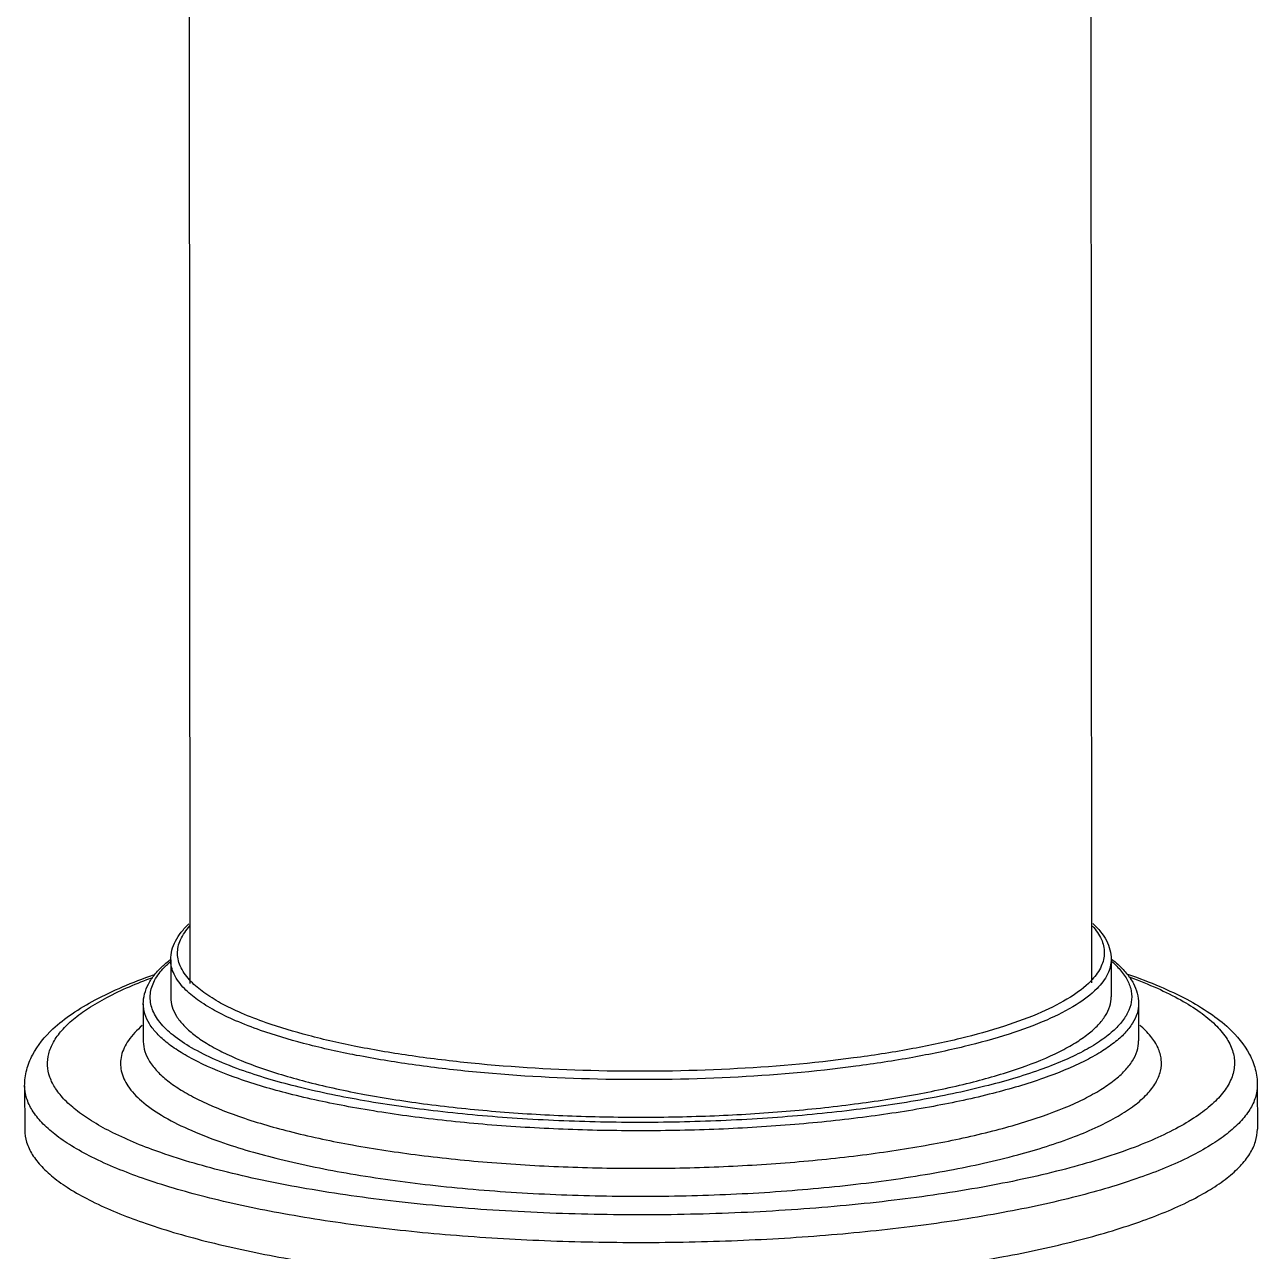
# Model space of a CAD drawing. Extents: x 9520 to 10292, y -16148 to -15602.
# Drawn here: x 10101.7 to 10160.1, y -15951.4 to -15893.3 of the extents above; entities that cross this region are included whole.
import ezdxf

# ---------------------------------------------------------------- set-up
doc = ezdxf.new("R2010")
doc.units = 0
doc.header["$MEASUREMENT"] = 0
doc.layers.get('0').update_dxf_attribs({"linetype": 'CONTINUOUS'})

# ---------------------------------------------------------------- blocks, each defined once
blk = doc.blocks.new('ZF65555')
at = {"color": 7, "linetype": 'Continuous'}
for p, q in [((9901.784, -16442.61), (9898.716, -16325.687)), ((9937.321, -16441.677), (9935.124, -16357.928)), ((9938.062, -16440.744), (9938.055, -16440.739)), ((9938.062, -16440.729), (9938.101, -16442.208)), ((9938.102, -16440.737), (9938.095, -16440.732)), ((9900.966, -16441.702), (9900.964, -16441.704)), ((9900.995, -16441.702), (9901.033, -16443.18)), ((9900.998, -16441.706), (9900.995, -16441.708)), ((9939.187, -16442.44), (9939.226, -16443.919)), ((9899.961, -16443.47), (9899.999, -16444.948)), ((9943.95, -16445.536), (9943.996, -16447.276)), ((9895.367, -16446.811), (9895.412, -16448.551))]:
    blk.add_line(p, q, dxfattribs=at)
for centre, radius, start, end in [((9935.562, -16443.88), 3.973, 50.1333, 51.0869), ((9936.239, -16443.134), 2.966, 43.8223, 45.1671), ((9903.66, -16444.722), 3.979, 131.8304, 132.9119), ((9907.863, -16461.324), 20.368, 111.6929, 111.9043), ((9908.591, -16464.006), 23.213, 110.6503, 110.8732), ((9903.801, -16440.519), 2.829, 223.8317, 225.6259)]:
    blk.add_arc(centre, radius, start, end, dxfattribs=at)
for points, knots in [([(9937.286, -16441.603), (9937.436, -16441.439), (9937.629, -16441.173), (9937.765, -16440.78), (9937.796, -16440.496), (9937.76, -16440.214), (9937.618, -16439.828), (9937.42, -16439.572), (9937.267, -16439.415)], [0, 0, 0, 0, 0.271295, 0.389999, 0.50288, 0.615342, 0.732846, 1, 1, 1, 1]), ([(9938.06, -16440.728), (9938.057, -16440.602), (9938.017, -16440.346), (9937.86, -16439.981), (9937.618, -16439.637), (9937.415, -16439.432), (9937.304, -16439.332)], [0, 0, 0, 0, 0.23188, 0.47046, 0.724459, 1, 1, 1, 1]), ([(9901.677, -16440.268), (9901.571, -16440.373), (9901.379, -16440.59), (9901.156, -16440.946), (9901.018, -16441.319), (9900.993, -16441.577), (9900.996, -16441.703)], [0, 0, 0, 0, 0.275466, 0.529606, 0.768278, 1, 1, 1, 1]), ([(9901.697, -16440.373), (9901.561, -16440.533), (9901.336, -16440.862), (9901.214, -16441.44), (9901.371, -16442.01), (9901.614, -16442.326), (9901.76, -16442.478)], [0, 0, 0, 0, 0.268331, 0.499407, 0.73082, 1, 1, 1, 1]), ([(9937.55, -16441.879), (9937.707, -16441.708), (9937.908, -16441.433), (9938.045, -16441.024), (9938.064, -16440.825), (9938.062, -16440.729)], [0, 0, 0, 0, 0.539915, 0.775619, 1, 1, 1, 1]), ([(9938.375, -16440.958), (9938.353, -16440.939), (9938.265, -16440.863), (9938.173, -16440.79), (9938.102, -16440.737)], [0, 0, 0, 0, 0.243283, 1, 1, 1, 1]), ([(9935.292, -16445.188), (9935.669, -16445.044), (9936.364, -16444.753), (9937.291, -16444.263), (9938.021, -16443.755), (9938.548, -16443.23), (9938.867, -16442.682), (9938.947, -16442.109), (9938.77, -16441.549), (9938.525, -16441.233), (9938.378, -16441.081)], [0, 0, 0, 0, 0.195592, 0.364723, 0.507355, 0.625243, 0.722907, 0.809347, 0.897617, 1, 1, 1, 1]), ([(9938.33, -16441.031), (9938.312, -16441.014), (9938.241, -16440.945), (9938.167, -16440.879), (9938.109, -16440.831)], [0, 0, 0, 0, 0.242676, 1, 1, 1, 1]), ([(9939.187, -16442.44), (9939.184, -16442.307), (9939.14, -16442.035), (9938.972, -16441.647), (9938.713, -16441.282), (9938.494, -16441.064), (9938.375, -16440.958)], [0, 0, 0, 0, 0.231136, 0.46933, 0.723461, 1, 1, 1, 1]), ([(9900.964, -16441.704), (9900.94, -16441.724), (9900.847, -16441.802), (9900.758, -16441.884), (9900.694, -16441.947)], [0, 0, 0, 0, 0.256957, 1, 1, 1, 1]), ([(9900.995, -16441.703), (9900.997, -16441.801), (9901.028, -16442.001), (9901.192, -16442.409), (9901.413, -16442.676), (9901.583, -16442.84)], [0, 0, 0, 0, 0.223719, 0.459091, 1, 1, 1, 1]), ([(9934.369, -16443.309), (9934.693, -16443.185), (9935.295, -16442.935), (9936.109, -16442.519), (9936.77, -16442.088), (9937.136, -16441.767), (9937.286, -16441.603)], [0, 0, 0, 0, 0.305311, 0.573718, 0.804718, 1, 1, 1, 1]), ([(9938.652, -16448.319), (9939.289, -16448.076), (9940.183, -16447.69), (9941.246, -16447.078), (9941.873, -16446.633), (9942.37, -16446.179), (9942.736, -16445.716), (9942.966, -16445.243), (9943.052, -16444.763), (9942.987, -16444.284), (9942.775, -16443.819), (9942.426, -16443.371), (9941.945, -16442.939), (9941.335, -16442.523), (9940.293, -16441.958), (9939.414, -16441.614), (9938.789, -16441.402)], [0, 0, 0, 0, 0.175965, 0.250692, 0.316618, 0.374161, 0.42417, 0.468169, 0.508534, 0.548391, 0.590988, 0.638965, 0.69409, 0.757401, 0.82942, 1, 1, 1, 1]), ([(9942.774, -16443.329), (9942.535, -16443.117), (9941.987, -16442.715), (9941.048, -16442.193), (9939.955, -16441.715), (9939.167, -16441.437), (9938.749, -16441.303)], [0, 0, 0, 0, 0.211403, 0.447387, 0.709473, 1, 1, 1, 1]), ([(9900.694, -16441.947), (9900.58, -16442.059), (9900.374, -16442.288), (9900.134, -16442.666), (9899.986, -16443.062), (9899.957, -16443.336), (9899.961, -16443.47)], [0, 0, 0, 0, 0.276539, 0.53067, 0.768864, 1, 1, 1, 1]), ([(9900.735, -16442.026), (9900.618, -16442.157), (9900.418, -16442.421), (9900.235, -16442.861), (9900.206, -16443.31), (9900.334, -16443.75), (9900.608, -16444.171), (9901.019, -16444.573), (9901.562, -16444.96), (9902.235, -16445.328), (9903.035, -16445.678), (9904.324, -16446.138), (9906.214, -16446.631), (9908.771, -16447.09), (9911.644, -16447.425), (9914.748, -16447.625), (9917.993, -16447.684), (9921.285, -16447.601), (9924.527, -16447.376), (9927.623, -16447.018), (9930.484, -16446.537), (9933.026, -16445.948), (9934.586, -16445.457), (9935.292, -16445.188)], [0, 0, 0, 0, 0.013862, 0.025955, 0.037187, 0.048698, 0.061546, 0.076478, 0.093924, 0.114098, 0.137071, 0.162821, 0.222252, 0.291227, 0.368066, 0.450754, 0.537058, 0.624609, 0.710997, 0.793851, 0.87093, 0.94021, 1, 1, 1, 1]), ([(9900.951, -16441.807), (9900.932, -16441.825), (9900.857, -16441.896), (9900.786, -16441.97), (9900.735, -16442.026)], [0, 0, 0, 0, 0.257712, 1, 1, 1, 1]), ([(9934.595, -16443.604), (9934.923, -16443.479), (9935.532, -16443.226), (9936.356, -16442.805), (9937.027, -16442.369), (9937.398, -16442.044), (9937.55, -16441.879)], [0, 0, 0, 0, 0.305146, 0.573437, 0.804529, 1, 1, 1, 1]), ([(9938.101, -16442.208), (9938.104, -16442.333), (9938.069, -16442.596), (9937.897, -16442.979), (9937.612, -16443.354), (9937.219, -16443.721), (9936.72, -16444.081), (9935.867, -16444.577), (9935.147, -16444.888), (9934.634, -16445.083)], [0, 0, 0, 0, 0.079397, 0.165353, 0.26298, 0.375579, 0.505004, 0.652166, 1, 1, 1, 1]), ([(9900.265, -16442.427), (9899.906, -16442.571), (9899.236, -16442.863), (9898.324, -16443.343), (9897.569, -16443.839), (9896.974, -16444.346), (9896.545, -16444.866), (9896.286, -16445.4), (9896.213, -16445.946), (9896.334, -16446.486), (9896.639, -16447.003), (9897.112, -16447.497), (9897.748, -16447.971), (9898.544, -16448.424), (9899.496, -16448.854), (9901.041, -16449.42), (9903.318, -16450.028), (9906.408, -16450.595), (9909.891, -16451.01), (9913.663, -16451.261), (9917.613, -16451.339), (9921.623, -16451.242), (9925.575, -16450.971), (9929.349, -16450.537), (9931.783, -16450.128), (9932.948, -16449.894)], [0, 0, 0, 0, 0.026375, 0.049795, 0.070254, 0.087867, 0.102913, 0.115933, 0.127826, 0.139782, 0.152973, 0.16826, 0.186154, 0.206913, 0.230632, 0.257301, 0.31909, 0.391081, 0.471504, 0.558227, 0.64887, 0.740912, 0.831779, 0.918939, 1, 1, 1, 1]), ([(9900.321, -16442.317), (9899.912, -16442.473), (9899.143, -16442.791), (9898.082, -16443.324), (9897.176, -16443.893), (9896.653, -16444.322), (9896.425, -16444.545)], [0, 0, 0, 0, 0.290403, 0.552557, 0.788156, 1, 1, 1, 1]), ([(9901.822, -16442.541), (9902.065, -16442.778), (9902.7, -16443.224), (9903.867, -16443.772), (9905.34, -16444.268), (9907.093, -16444.701), (9909.093, -16445.061), (9912.13, -16445.447), (9916.228, -16445.688), (9921.265, -16445.619), (9925.439, -16445.266), (9928.599, -16444.8), (9930.734, -16444.384), (9932.645, -16443.901), (9933.826, -16443.515), (9934.369, -16443.309)], [0, 0, 0, 0, 0.030535, 0.069115, 0.115836, 0.170244, 0.231552, 0.298736, 0.445816, 0.60074, 0.751939, 0.822612, 0.888248, 0.947698, 1, 1, 1, 1]), ([(9935.519, -16445.483), (9936.062, -16445.276), (9936.823, -16444.947), (9937.726, -16444.422), (9938.254, -16444.042), (9938.67, -16443.653), (9938.971, -16443.256), (9939.153, -16442.852), (9939.191, -16442.573), (9939.187, -16442.44)], [0, 0, 0, 0, 0.34783, 0.494991, 0.624416, 0.737016, 0.834645, 0.920602, 1, 1, 1, 1]), ([(9934.634, -16445.083), (9934.02, -16445.317), (9932.673, -16445.749), (9930.486, -16446.278), (9928.032, -16446.722), (9925.371, -16447.071), (9922.568, -16447.315), (9919.692, -16447.447), (9916.813, -16447.466), (9914.001, -16447.369), (9911.325, -16447.161), (9908.852, -16446.845), (9906.639, -16446.432), (9904.741, -16445.932), (9903.389, -16445.429), (9902.511, -16444.978), (9901.993, -16444.645), (9901.581, -16444.299), (9901.278, -16443.94), (9901.086, -16443.567), (9901.037, -16443.306), (9901.033, -16443.181)], [0, 0, 0, 0, 0.056177, 0.120675, 0.192196, 0.269188, 0.349922, 0.432557, 0.515192, 0.595927, 0.67292, 0.744443, 0.808944, 0.865122, 0.912036, 0.931885, 0.949343, 0.96453, 0.977698, 0.989291, 1, 1, 1, 1]), ([(9901.583, -16442.84), (9901.832, -16443.08), (9902.481, -16443.532), (9903.67, -16444.086), (9905.169, -16444.587), (9906.95, -16445.024), (9908.981, -16445.388), (9912.062, -16445.777), (9916.216, -16446.019), (9921.32, -16445.947), (9925.55, -16445.589), (9928.75, -16445.116), (9930.913, -16444.694), (9932.849, -16444.205), (9934.046, -16443.814), (9934.595, -16443.604)], [0, 0, 0, 0, 0.030688, 0.069412, 0.116255, 0.170754, 0.232119, 0.299329, 0.446377, 0.601181, 0.752218, 0.822808, 0.888366, 0.94775, 1, 1, 1, 1]), ([(9899.961, -16443.47), (9899.964, -16443.602), (9900.016, -16443.879), (9900.219, -16444.273), (9900.54, -16444.654), (9900.976, -16445.02), (9901.524, -16445.372), (9902.453, -16445.849), (9903.884, -16446.381), (9905.893, -16446.911), (9908.234, -16447.348), (9910.852, -16447.682), (9913.683, -16447.902), (9916.659, -16448.005), (9919.706, -16447.985), (9922.75, -16447.845), (9925.716, -16447.587), (9928.532, -16447.218), (9931.129, -16446.747), (9933.443, -16446.188), (9934.869, -16445.731), (9935.519, -16445.483)], [0, 0, 0, 0, 0.010709, 0.022302, 0.035469, 0.050656, 0.068113, 0.087962, 0.134875, 0.191053, 0.255553, 0.327075, 0.404069, 0.484804, 0.56744, 0.650075, 0.73081, 0.807803, 0.879325, 0.943822, 1, 1, 1, 1]), ([(9939.258, -16443.294), (9939.464, -16443.462), (9939.815, -16443.802), (9940.096, -16444.333), (9940.159, -16444.752), (9940.127, -16445.174), (9939.884, -16445.719), (9939.338, -16446.32), (9938.548, -16446.9), (9937.518, -16447.457), (9936.738, -16447.785), (9936.312, -16447.948)], [0, 0, 0, 0, 0.113627, 0.207388, 0.250579, 0.293685, 0.386835, 0.499482, 0.637963, 0.804749, 1, 1, 1, 1]), ([(9943.95, -16445.536), (9943.944, -16445.327), (9943.878, -16444.907), (9943.538, -16444.115), (9943.1, -16443.618), (9942.774, -16443.329)], [0, 0, 0, 0, 0.245204, 0.490247, 1, 1, 1, 1]), ([(9939.226, -16443.919), (9939.229, -16444.052), (9939.192, -16444.33), (9939.01, -16444.735), (9938.709, -16445.132), (9938.293, -16445.52), (9937.765, -16445.901), (9936.862, -16446.426), (9936.1, -16446.755), (9935.558, -16446.962)], [0, 0, 0, 0, 0.079398, 0.165355, 0.262984, 0.375584, 0.505009, 0.65217, 1, 1, 1, 1]), ([(9896.425, -16444.545), (9896.114, -16444.851), (9895.704, -16445.37), (9895.405, -16446.179), (9895.361, -16446.601), (9895.367, -16446.811)], [0, 0, 0, 0, 0.509753, 0.754795, 1, 1, 1, 1]), ([(9936.312, -16447.948), (9935.547, -16448.239), (9933.856, -16448.77), (9931.099, -16449.402), (9927.995, -16449.915), (9924.637, -16450.293), (9921.127, -16450.523), (9917.572, -16450.597), (9914.079, -16450.514), (9910.756, -16450.277), (9907.702, -16449.893), (9905.01, -16449.375), (9903.041, -16448.823), (9901.719, -16448.31), (9900.915, -16447.923), (9900.252, -16447.516), (9899.733, -16447.09), (9899.362, -16446.645), (9899.146, -16446.178), (9899.099, -16445.695), (9899.226, -16445.213), (9899.513, -16444.744), (9899.782, -16444.464), (9899.936, -16444.324)], [0, 0, 0, 0, 0.060444, 0.130618, 0.208739, 0.292673, 0.38006, 0.468409, 0.555194, 0.637947, 0.714352, 0.782348, 0.840253, 0.865056, 0.886983, 0.906052, 0.922397, 0.936339, 0.948488, 0.959809, 0.971499, 0.984647, 1, 1, 1, 1]), ([(9935.558, -16446.962), (9934.908, -16447.21), (9933.482, -16447.667), (9931.168, -16448.226), (9928.571, -16448.697), (9925.755, -16449.065), (9922.789, -16449.323), (9919.745, -16449.464), (9916.698, -16449.483), (9913.722, -16449.381), (9910.891, -16449.161), (9908.273, -16448.827), (9905.932, -16448.39), (9903.923, -16447.86), (9902.492, -16447.328), (9901.563, -16446.851), (9901.015, -16446.499), (9900.579, -16446.132), (9900.258, -16445.752), (9900.055, -16445.357), (9900.003, -16445.081), (9899.999, -16444.948)], [0, 0, 0, 0, 0.056178, 0.120675, 0.192197, 0.26919, 0.349925, 0.43256, 0.515196, 0.595931, 0.672925, 0.744447, 0.808947, 0.865125, 0.912038, 0.931887, 0.949344, 0.964531, 0.977698, 0.989291, 1, 1, 1, 1]), ([(9939.407, -16449.305), (9940.079, -16449.048), (9941.022, -16448.641), (9942.14, -16447.991), (9942.794, -16447.519), (9943.31, -16447.038), (9943.682, -16446.547), (9943.908, -16446.046), (9943.954, -16445.7), (9943.95, -16445.536)], [0, 0, 0, 0, 0.34783, 0.494988, 0.624415, 0.737018, 0.834644, 0.920602, 1, 1, 1, 1]), ([(9895.367, -16446.811), (9895.371, -16446.975), (9895.435, -16447.317), (9895.687, -16447.806), (9896.085, -16448.277), (9896.625, -16448.731), (9897.303, -16449.167), (9898.453, -16449.758), (9900.226, -16450.417), (9902.714, -16451.073), (9905.614, -16451.615), (9908.856, -16452.028), (9912.363, -16452.301), (9916.048, -16452.427), (9919.822, -16452.403), (9923.592, -16452.229), (9927.266, -16451.91), (9930.753, -16451.453), (9933.969, -16450.87), (9936.836, -16450.177), (9938.602, -16449.612), (9939.407, -16449.305)], [0, 0, 0, 0, 0.010709, 0.022302, 0.035469, 0.050656, 0.068114, 0.087962, 0.134874, 0.191053, 0.255553, 0.327076, 0.404069, 0.484804, 0.56744, 0.650075, 0.73081, 0.807803, 0.879324, 0.943822, 1, 1, 1, 1]), ([(9943.996, -16447.276), (9944, -16447.44), (9943.954, -16447.785), (9943.728, -16448.287), (9943.355, -16448.778), (9942.84, -16449.259), (9942.186, -16449.731), (9941.068, -16450.38), (9940.124, -16450.788), (9939.452, -16451.044)], [0, 0, 0, 0, 0.079397, 0.165356, 0.262983, 0.375587, 0.505014, 0.652172, 1, 1, 1, 1]), ([(9939.452, -16451.044), (9938.647, -16451.351), (9936.882, -16451.917), (9934.015, -16452.61), (9930.799, -16453.193), (9927.311, -16453.65), (9923.638, -16453.969), (9919.868, -16454.143), (9916.094, -16454.167), (9912.408, -16454.041), (9908.901, -16453.767), (9905.659, -16453.354), (9902.759, -16452.813), (9900.272, -16452.156), (9898.499, -16451.497), (9897.348, -16450.907), (9896.67, -16450.47), (9896.13, -16450.017), (9895.732, -16449.546), (9895.481, -16449.057), (9895.417, -16448.715), (9895.412, -16448.55)], [0, 0, 0, 0, 0.056178, 0.120676, 0.192199, 0.269192, 0.349927, 0.432563, 0.515199, 0.595935, 0.672928, 0.744451, 0.808951, 0.865128, 0.912041, 0.931888, 0.949345, 0.964532, 0.977698, 0.989292, 1, 1, 1, 1]), ([(9932.948, -16449.894), (9933.986, -16449.684), (9935.911, -16449.239), (9937.798, -16448.645), (9938.652, -16448.319)], [0, 0, 0, 0, 0.53676, 1, 1, 1, 1])]:
    blk.add_open_spline(points, degree=3, knots=knots, dxfattribs=at)

msp = doc.modelspace()

# ---------------------------------------------------------------- block references
at = {"xscale": -1.2, "yscale": 1.2, "zscale": 1.2, "rotation": 1.533902650484888}
msp.add_blockref('ZF65555', (21501.942, 4103.449), dxfattribs=at)

doc.saveas('drawing.dxf')
